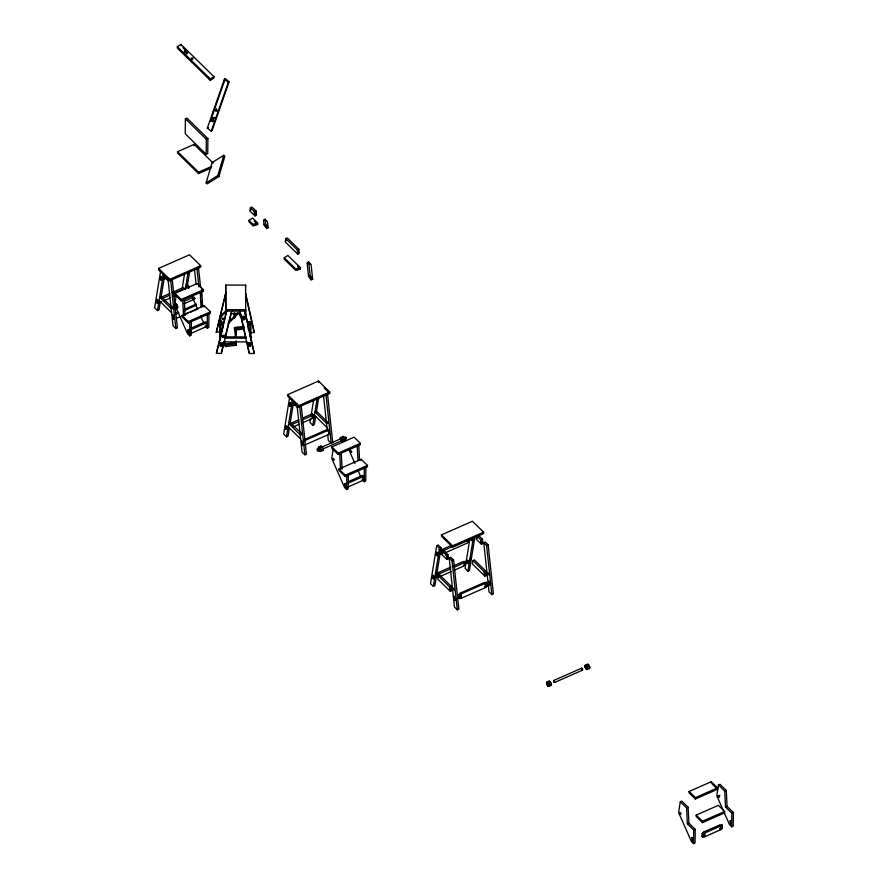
<?xml version="1.0" encoding="UTF-8"?>
<svg xmlns="http://www.w3.org/2000/svg" width="888" height="888" viewBox="0 0 888 888"><rect width="100%" height="100%" fill="white"/><g stroke="black" fill="none" stroke-linecap="round" stroke-linejoin="round"><path stroke-width="1.33" d="M158.575 268.409L158.564 269.808L169.741 280.752L200.677 267.133L200.699 265.723L189.521 254.789L158.575 268.409L169.752 279.343L169.741 280.752M177.356 46.698L177.345 48.107L210.301 80.364L213.93 78.066L213.941 76.657L180.986 44.4L177.356 46.698L210.312 78.954L210.301 80.364M174.925 293.318L174.914 294.727L181.196 300.877L203.374 291.12L203.385 289.71L197.103 283.561L174.925 293.318L181.208 299.478L181.196 300.877M213.153 163.059L194.106 144.411L177.611 151.682L177.589 153.08L198.546 173.593L211.244 167.999M180.974 45.81L180.986 44.4M182.018 315.406L181.996 316.816L188.289 322.966L210.467 313.209L210.478 311.799L204.196 305.65L182.018 315.406L188.3 321.556L188.289 322.966M186.902 53.802L184.26 51.26L185.292 50.805L185.27 52.214L184.249 52.67M185.392 118.792L185.237 133.788L206.194 154.301L207.737 153.613L207.892 138.617L186.946 118.115L185.392 118.792L206.349 139.305L206.194 154.301M188.056 333.211L188.167 329.881L188.867 330.569L188.833 333.855L188.056 333.211L188.167 329.881M188.4 333.555L188.078 330.403M191.375 321.6L191.242 335.198L189.688 335.875L189.832 322.289M194.095 145.821L194.106 144.411M198.546 173.593L198.557 172.183L177.611 151.682M204.173 307.048L204.196 305.65M206.36 326.129L206.393 322.855M206.571 322.788L206.538 326.54L190.554 333.577L190.587 329.825L206.571 322.788L205.528 321.767L190.776 328.26M208.913 313.886L208.769 327.472L207.226 328.16L207.37 314.563M225.696 285.059L225.818 311.078L245.743 311.155L245.765 309.746L225.829 309.679L225.696 285.059L245.632 285.126L245.699 317.904M225.818 311.078L225.829 309.679M245.61 286.535L245.632 285.126M248.973 220.368L248.951 221.767L253.047 225.774L257.664 224.442L257.687 223.032L252.603 218.06L248.973 220.368L253.069 224.375L253.047 225.774M256.499 224.309L254.223 224.975L256.499 224.309L255.733 223.188M284.271 257.753L284.26 259.152L295.782 270.44L300.399 269.097L300.421 267.699L287.912 255.455L284.271 257.753L295.804 269.031L295.782 270.44M287.601 394.683L287.59 396.092L298.768 407.026L329.703 393.406L329.726 392.008L318.548 381.063L287.601 394.683L298.779 405.627L298.768 407.026M296.958 269.63L299.245 268.498L296.958 269.63L296.204 268.498M318.537 382.473L318.548 381.063M331.89 446.942L331.879 448.351L338.161 454.501L360.339 444.744L360.35 443.334L354.068 437.185L331.89 446.942L338.184 453.091L338.161 454.501M338.983 469.031L338.972 470.44L345.254 476.59L367.432 466.833L367.443 465.423L361.161 459.274L338.983 469.031L345.266 475.18L345.254 476.59M345.021 486.835L345.132 483.505L345.832 484.193L345.798 487.468L345.021 486.835L345.798 487.468M345.365 487.179L345.132 483.505M348.351 475.224L348.207 488.822L346.653 489.499L346.797 475.913M361.139 460.672L361.161 459.274M363.37 476.479L363.336 479.753L362.637 479.076M347.741 481.884L362.493 475.391L363.547 476.412L363.503 480.164L347.519 487.201M365.878 467.51L365.734 481.096L364.191 481.784L364.335 468.187M441.469 534.865L441.458 536.274L452.636 547.208L483.583 533.588L483.594 532.178L472.416 521.245L441.469 534.865L452.647 545.798L452.636 547.208M689.121 791.463L689.099 792.873L695.393 799.022L717.56 789.265L717.582 787.856L711.288 781.706L689.121 791.463L695.404 797.624L695.393 799.022M693.517 843.6L693.661 830.014L687.368 823.853L686.568 807.925L680.286 801.775L681.829 801.087L688.111 807.236L688.922 823.176L695.204 829.325L695.06 842.923L693.517 843.6L691.419 841.547L679.231 813.952M696.192 815.084L696.181 816.483L702.464 822.632L724.641 812.875L724.652 811.466L718.37 805.316L696.192 815.084L702.475 821.234L702.464 822.632M702.186 836.396L702.308 833.066L703.851 832.389L704.55 833.077L704.517 836.352L702.974 837.029L702.186 836.396L702.974 837.029L703.007 833.754L702.308 833.066L702.541 836.74M703.851 832.389L703.818 835.675L704.517 836.352M704.684 836.762L704.728 833.011L703.685 831.989L719.669 824.952L720.712 825.973L720.679 829.725L704.684 836.762L703.64 835.73M711.277 783.116L711.288 781.706M719.835 825.352L721.822 824.963L722.055 828.637L720.501 829.314L720.534 826.04M721.822 824.963L722.055 828.637L721.789 827.771M731.679 826.806L731.823 813.208L725.529 807.059L724.73 791.13L718.448 784.97L719.99 784.293L726.273 790.442L727.083 806.382L733.366 812.531L733.222 826.118L731.679 826.806L729.581 824.752L724.075 812.287M345.454 437.34L346.242 437.684L345.821 438.217M266.422 227.328L265.179 225.497L266.966 227.073L266.422 227.328L266.988 226.074M310.966 278.832L311.533 277.567L310.966 278.832L309.723 277.001L311.499 278.577M174.903 304.084L176.246 295.382M171.75 306.959C172.805 309.956 173.549 308.769 171.773 306.882L161.183 296.548L159.64 297.225L171.162 308.502M345.021 437.24L345.776 437.14L346.076 438.805L323.299 448.829M172.738 315.395L173.493 315.395L173.882 319.047L172.738 315.395L173.071 318.514L173.882 319.047M301.831 441.17L302.908 445.321L301.831 441.17L302.109 444.799L302.908 445.321M458.33 594.893L459.929 593.706L460.617 594.216L461.005 597.868L459.462 598.545L458.33 594.893L458.663 598.013L459.462 598.545L458.386 594.394L458.774 598.035M340.892 439.027C341.769 437.396 342.779 442.169 341.192 440.037M333.211 449.006L331.868 457.709A3.275 1.399 66.2 0 0 332.234 459.518L332.445 460.017M680.286 801.775L678.721 811.81A3.275 1.399 66.2 0 0 679.098 813.619L679.298 814.118M718.448 784.97L716.882 795.015A3.275 1.399 66.2 0 0 717.26 796.814L717.46 797.324M160.595 271.173L154.634 307.77L157.465 310.545L159.019 309.868L160.34 301.731M156.71 302.408L157.22 299.478L157.898 300.311L157.442 303.13L156.71 302.408L157.22 299.478M160.462 279.343L160.972 276.401L161.66 277.234L161.205 280.053L160.462 279.343L160.972 276.401M157.043 302.83L157.098 300M160.806 279.753L160.85 276.923M157.465 310.545L163.47 273.682M161.006 297.669L164.535 275.979M182.04 289.421L184.46 274.514M185.315 289.488L188.189 271.861M187.301 286.091L189.732 271.184M250.383 207.67L249.85 210.933L254.934 215.906L256.477 215.229L256.033 211L251.937 206.993L250.383 207.67L254.479 211.677L254.934 215.906M285.758 238.639L285.226 241.913L297.735 254.157L299.289 253.469L298.834 249.239L287.301 237.962L285.758 238.639L297.28 249.917L297.735 254.157M286.136 239.238L285.881 240.848L286.391 240.626M289.621 397.458L283.661 434.054L286.502 436.829L288.045 436.152L289.366 428.016M285.736 428.693L286.247 425.752L286.935 426.595L286.469 429.404L285.736 428.693L286.247 425.752M289.488 405.616L289.999 402.686L290.687 403.518L290.232 406.338L289.488 405.616L289.999 402.686M286.08 429.115L286.125 426.284M289.832 406.038L289.888 403.208M286.502 436.829L292.496 399.966M290.032 423.953L293.562 402.264M310.622 418.415L309.968 422.477L312.798 425.252L314.352 424.575L315.673 416.439M311.066 415.695L313.719 399.434M312.776 417.826L313.231 415.018L312.543 414.174M301.776 423.143L312.909 418.237L313.442 415.018L312.41 413.775L302.508 418.126M312.798 425.252L317.216 398.146M316.328 412.376L318.759 397.458M436.685 545.665L430.502 583.616L433.344 586.402L434.887 585.714L441.07 547.763L438.228 544.988L436.685 545.665L439.516 548.44L433.344 586.402M437.928 554.378L438.239 552.503M440.159 550.427L440.415 548.817L439.638 550.66L440.159 550.427L439.127 549.173M436.696 576.445L437.218 573.504L438.761 572.827L439.449 573.659L438.983 576.479L437.44 577.156L436.696 576.445L437.44 577.156L437.895 574.347L437.218 573.504M442.746 553.402L441.203 554.09L440.459 553.368L440.97 550.438L442.513 549.75L443.201 550.593L440.848 550.96M437.04 576.856L437.096 574.025M440.803 553.79L441.192 551.37M441.203 554.09L441.658 551.27L440.97 550.438M438.272 574.558L438.617 572.416L451.004 566.966M438.306 575.812L437.773 579.076L450.283 591.319L451.826 590.642L451.37 586.413L439.849 575.124L438.306 575.812L449.828 587.09L451.37 586.413M442.313 551.182L441.78 554.445L446.864 559.418L448.407 558.741L447.952 554.501L443.856 550.493L442.313 551.182L446.409 555.189L447.952 554.501M442.435 553.391L443.212 551.548M439.305 575.812L439.649 573.67L438.617 572.416M467.954 539.693L467.499 542.513L469.042 541.824L468.365 540.992L468.664 539.116M469.563 538.894L469.042 541.824L468.365 540.992M469.685 539.948L465.057 568.409L467.898 571.184L469.441 570.507L474.958 536.618M467.177 562.925L467.643 560.117L468.331 560.95L467.865 563.769L467.177 562.925L468.731 562.248M472.083 537.873L471.628 540.692L470.94 539.86M467.898 571.184L473.415 537.307M472.86 560.606L472.327 563.869L484.837 576.112L486.38 575.435L485.925 571.195L474.403 559.917L472.86 560.606L484.382 571.883L484.837 576.112M477.245 536.574L476.989 538.184L477.5 537.95M719.702 795.171L719.724 795.892M300.81 433.155L301.876 434.965L301.443 433.233L290.209 422.832L288.667 423.509L300.188 434.787M225.974 291.653L216.284 332.445C218.248 330.403 221.312 334.154 219.88 333.033A3.275 2.464 -0.3 0 1 220.246 331.535L222.466 329.304M216.284 332.445L225.985 292.885M220.546 322.821L220.013 324.975L221.245 325.141M226.74 309.945L216.406 353.369L221.456 353.391L232.123 309.879M216.406 353.369L227.062 309.856M220.135 345.898L220.923 342.668L222.144 342.846L221.356 346.065L220.135 345.898L220.923 342.668M222.144 342.846L221.356 346.065M221.456 352.159L224.042 341.614M225.008 337.651L231.146 312.598M192.507 295.704L192.43 296.37A3.275 1.399 66.2 0 0 192.674 297.791M349.472 449.328L349.395 449.983A3.275 1.399 66.2 0 0 349.772 451.792L354.934 463.525M206.127 182.895L212.066 162.626L223.776 155.267L224.864 156.244L218.925 176.512L207.215 183.872L206.127 182.895L217.849 175.535L223.776 155.267M207.315 128.116L224.398 79.232L225.275 78.655L229.182 81.685L212.099 130.569L211.233 131.147L207.315 128.116L208.192 127.539M210.434 121.112L225.275 78.655M211.655 121.034L212.532 120.457L213.564 121.034L212.698 121.612L211.655 121.034L212.92 117.405L213.964 117.982L214.841 117.405M212.532 120.457L213.375 118.037M212.698 121.612L213.964 117.982M211.233 131.147L228.316 82.262L229.182 81.685M454.501 567.132L465.8 561.96L465.29 564.901L463.747 565.578M549.494 682.484L550.616 683.372M240.903 314.574L239.938 314.252L240.659 317.493L241.88 317.327L240.903 314.574L239.938 314.252M244.733 319.514L244.011 316.272L242.79 316.439L243.512 319.669L244.733 319.514L244.011 316.272M250.66 346.009L249.939 342.779L248.718 342.935L249.439 346.165L250.66 346.009L249.939 342.779M226.218 310.334L220.169 316.361A3.275 2.464 -0.3 0 0 219.802 317.849L221.667 321.967M227.184 310.622L220.169 317.582A3.275 2.464 -0.3 0 0 219.813 319.081L222.211 324.342M223.421 327.128L220.246 330.303A3.275 2.464 -0.3 0 0 219.88 331.801L220.091 332.401M177.212 306.771L176.246 304.817M228.205 322.399L237.784 312.931M228.216 323.621L238.75 313.22M220.379 316.095L220.368 317.349M220.457 330.047L220.446 331.302M319.88 447.952L317.249 449.15L317.493 450.516M317.638 450.849C316.339 447.941 319.436 453.035 317.349 449.073M553.79 681.651L554.656 682.45L582.506 670.185L582.484 668.997L581.618 668.198L553.768 680.452L553.69 681.385M554.656 682.45L553.768 680.452M581.618 668.198L581.54 669.13M344.255 439.604L344.133 438.195M224.609 79.92L223.887 81.985M213.231 111.833L212.51 113.908M210.312 78.954L213.941 76.657M704.728 833.011L722.166 825.307M458.674 595.149L460.617 594.216M216.472 108.747L216.028 110.023L217.072 110.778M265.101 219.236L263.481 220.013L264.002 224.808L266.522 228.538L268.143 227.761L267.488 221.811L265.101 219.236L265.623 224.042L268.143 227.761M265.801 221.667L266.345 221.412L265.168 220.146M264.002 224.808L265.623 224.042M308.691 262.027L307.07 262.793L308.547 276.312L311.055 280.031L312.676 279.265L311.089 264.591L308.691 262.027L310.167 275.535L312.676 279.265M308.225 263.192L309.934 264.202M308.547 276.312L310.167 275.535M186.702 53.657L187.734 53.202L185.292 50.805M206.349 139.305L207.892 138.617M198.557 172.183L211.255 166.6M251.282 208.047L250.505 209.879L251.015 209.657M254.479 211.677L256.033 211M254.079 211.755L255.633 212.299L255.855 214.385L254.301 213.842L255.855 214.385M164.125 279.243L166.6 278.144M169.752 279.343L200.699 265.723M161.105 297.291L169.763 293.484M172.239 292.396L183.383 287.49L184.404 288.744L173.271 293.651M162.127 298.546L169.553 295.282M159.13 302.852L161.605 301.765M164.08 300.677L170.274 297.957M173.981 296.315L176.457 295.227M181.208 299.478L203.385 289.71M297.28 249.917L298.834 249.239M184.56 301.154L193.429 297.258M184.182 303.707L194.306 299.245M175.38 313.275L177.855 312.188M184.049 309.468L196.426 304.018M175.18 314.585L178.888 312.953M183.838 310.778L196.226 305.328M176.867 318.204L180.575 316.572M184.293 314.94L188.001 313.309M190.476 312.221L197.902 308.946M188.3 321.556L210.478 311.799M167.888 277.966L173.016 325.763L175.846 328.538L177.4 327.861L172.128 278.699M293.151 405.516L295.626 404.429M298.779 405.627L329.726 392.008M290.132 423.576L298.79 419.758M291.153 424.83L298.59 421.556M302.297 419.924L313.442 415.018M293.107 426.962L299.3 424.231M304.418 439.56L327.927 429.204L328.96 429.97L329.415 434.143L304.651 445.032M304.207 440.87L328.96 429.97M322.411 446.842L341.392 438.483M296.881 403.94L302.042 452.036L304.873 454.811L306.427 454.134L301.154 404.984M327.761 434.998L328.338 440.459L331.18 443.245L332.723 442.557L327.461 393.406M318.226 451.06L320.757 449.95M338.184 453.091L360.35 443.334M345.266 475.18L367.443 465.423M347.552 483.449L363.547 476.412M439.516 548.44L441.07 547.763M451.037 545.532L442.379 549.339L443.412 550.593L457.02 544.599M452.647 545.798L483.594 532.178M459.496 543.512L463.214 541.88M465.689 540.792L468.165 539.704L467.643 542.923L445.354 552.725M480.963 539.982L482.506 539.294L482.961 543.523L481.418 544.211L476.334 539.238L476.867 535.975L480.963 539.982L481.418 544.211M447.041 556.032L447.552 555.81L447.263 558.119L447.041 556.032L446.009 555.266M480.552 540.059L482.106 540.603L482.328 542.679L480.785 542.146L482.328 542.679M449.206 557.919L450.749 557.242L453.59 560.017L458.852 609.168L457.309 609.856L454.467 607.07L449.206 557.919L452.036 560.694L457.309 609.856M483.76 542.712L485.303 542.035L488.145 544.81L493.406 593.961L491.863 594.649L489.022 591.863L483.76 542.712L486.591 545.487L491.863 594.649M452.036 560.694L453.59 560.017M486.591 545.487L488.145 544.81M453.479 565.878L463.381 561.516L464.402 562.77L463.88 565.989L453.979 570.351M464.602 564.069L465.29 564.901L465.456 561.549L463.514 561.926L464.202 562.77M439.449 573.659L437.44 574.447M439.649 573.67L450.793 568.764M440.359 576.345L451.504 571.439M484.382 571.883L485.925 571.195M449.428 587.168L450.971 587.712L451.193 589.787L449.65 589.255L451.193 589.787M483.971 571.961L485.525 572.505L485.747 574.58L484.204 574.048L485.747 574.58M486.236 582.128L484.682 582.817L485.769 586.968L487.312 586.291L486.624 585.78L487.312 586.291L486.691 582.406M460.761 594.083L485.514 583.194L485.969 587.356L461.205 598.257L460.761 594.083L459.729 593.317L484.482 582.428L485.514 583.194M485.37 583.327L486.924 582.639M454.645 599.855L455.333 600.366L454.256 596.203L454.645 599.855L456.199 599.167M489.199 584.648L489.887 585.159L488.811 580.996L489.199 584.648L490.742 583.96M695.404 797.624L717.582 787.856M686.568 807.925L688.111 807.236M724.73 791.13L726.273 790.442M687.368 823.853L688.922 823.176M725.529 807.059L727.083 806.382M702.475 821.234L724.652 811.466M693.661 830.014L695.204 829.325M731.823 813.208L733.366 812.531M704.55 833.077L702.563 833.932M223.454 319.514C225.963 318.437 220.69 316.994 222.411 319.414M253.069 224.375L257.687 223.032M295.804 269.031L300.421 267.699M240.659 317.493L240.293 314.652M243.512 319.669L242.79 316.439M249.439 346.165L248.718 342.935M346.076 438.805L345.343 438.25M191.819 59.019C196.137 57.509 188.167 57.676 192.652 59.063M237.984 313.142L234.299 313.619L234.743 317.704M243.146 316.827L243.756 316.75M248.285 329.692L248.24 321.822L250.083 321.578L250.916 325.274L250.993 341.036M249.828 321.856L248.596 322.011L249.084 324.164M244.211 326.296L234.377 327.561L235.553 337.24M244.211 327.528L234.388 328.793L234.698 330.181L243.301 329.071M235.997 342.568L224.942 343.989L223.876 341.714M236.297 341.103L236.319 345.177L225.252 346.609L224.953 345.221L236.008 343.789L235.986 341.081M249.073 343.334L249.683 343.256M231.202 313.619L240.271 313.653L240.26 312.421M250.327 332.567L254.123 332.589L254.123 331.357L245.554 293.051M224.287 341.869L246.598 341.947M244.777 310.012L254.234 353.513L249.184 353.491L239.427 309.901M220.812 321.745L222.033 321.911M221.179 343.145L221.789 343.234M173.071 318.514L172.794 314.885M255.633 212.299L254.59 211.533L254.812 213.62M328.127 429.592L329.204 433.755M485.07 586.457L485.769 586.968M484.926 586.591L485.969 587.356M224.398 79.232L228.316 82.262M176.312 304.961L177.001 306.016M588.356 665.412L589.033 666.466M217.849 175.535L218.925 176.512M182.906 47.708L186.791 51.493M254.279 221.123L257.664 224.442M297.513 266.278L300.399 269.097M478.41 535.286L482.506 539.294M324.12 387.945L329.703 393.406M712.176 783.993L717.56 789.265M201.576 289.355L203.374 291.12M189.41 286.846L187.49 284.97L185.936 285.647L188.822 288.467M326.118 420.646L316.517 411.255L314.974 411.932L326.495 423.21M314.441 415.196L326.951 427.439M163.114 275.868L168.198 280.841M292.141 402.142L297.225 407.115M721.389 824.675L722.088 825.352M719.802 828.637L720.501 829.314M719.624 828.693L720.679 829.725M205.128 326.107L207.226 328.16M362.093 479.731L364.191 481.784M159.107 300.499L171.617 312.743M288.134 426.773L300.644 439.016M188.134 333.166L188.833 333.855M189.688 335.875L187.59 333.821L176.024 307.648M346.653 489.499L344.566 487.445L332.367 459.851M321.911 447.43L322.344 448.096M465.057 561.249L465.745 562.082M311.888 416.983L312.909 418.237M289.544 405.494L290.232 406.338M183.516 287.901L184.204 288.733M285.792 428.571L286.469 429.404M160.517 279.221L161.205 280.053M156.754 302.286L157.442 303.13M194.05 298.657L194.872 298.59M319.269 449.683C321.056 451.87 319.502 446.631 318.992 448.906M582.04 669.275C583.583 671.073 581.818 666.855 581.962 669.086M717.393 797.158L722.976 809.789M357.686 469.752L360.994 477.233M193.007 298.679L197.413 308.647M200.721 316.128L204.029 323.609M193.717 297.924L194.028 297.08L194.872 298.579M245.554 294.283L254.123 332.589M250.072 322.932L250.549 325.086M248.24 321.822L249.073 325.519M244.489 309.923L254.234 353.513M240.304 312.632L245.921 337.729M246.809 341.691L249.173 352.259M236.008 343.789L236.319 345.177M481.596 540.825L481.818 542.912M485.015 572.727L485.237 574.814M481.074 539.837L481.296 541.913M450.46 587.934L450.682 590.02M446.52 555.044L446.864 559.418M449.939 586.946L450.283 591.319M325.907 394.083L331.18 443.245M323.51 395.404L327.317 430.902M299.611 405.661L304.873 454.811M255.111 212.521L255.333 214.607M198.435 267.122L200.621 287.601M201.065 291.697L201.498 295.793M202.087 301.254L202.675 306.726M196.881 267.81L198.934 286.924M194.483 269.12L196.093 284.149M170.729 280.741L175.846 328.538M358.796 445.421L359.529 460.028M357.242 446.098L357.986 460.706M341.258 453.135L342.058 469.075M339.716 453.824L340.515 469.752M201.82 291.797L202.564 306.404M200.277 292.485L201.01 307.093M184.293 299.511L185.093 315.451M182.739 300.2L183.55 316.128M250.083 321.578L250.172 337.34M245.343 309.723L245.366 313.797M245.044 310.589L245.066 314.53M236.23 330.247L236.275 337.04M235.931 330.225L235.964 337.007M234.621 315.251L234.632 317.971M234.299 312.509L234.332 317.937M224.93 342.502L224.953 345.221M222.4 323.043L222.444 329.603M220.657 338.539L220.557 321.478L219.658 325.163L219.747 342.235M220.08 318.548L220.091 319.78M548.495 681.518A2.486 1.066 66.2 0 1 550.149 681.851A2.486 1.066 66.2 0 1 551.204 684.981A2.486 1.066 66.2 0 1 549.739 685.192M548.984 681.485A2.176 0.932 66.2 0 1 551.093 683.316A2.176 0.932 66.2 0 1 550.172 685.003M586.913 664.601A2.486 1.066 66.2 0 1 588.566 664.934A2.486 1.066 66.2 0 1 589.621 668.076A2.486 1.066 66.2 0 1 588.156 668.287M587.401 664.579A2.176 0.932 66.2 0 1 589.41 666.133A2.176 0.932 66.2 0 1 588.899 668.309M220.657 316.228A2.486 1.876 -0.3 0 1 223.587 313.841M221.001 316.739A2.176 1.643 -0.3 0 1 221.656 316.05M220.923 315.884A2.176 1.643 -0.3 0 1 223.609 313.875M220.657 317.66A2.486 1.876 -0.3 0 1 222.311 315.318M225.286 334.465A2.176 1.643 -0.3 0 1 225.186 335.309M220.99 335.02A2.176 1.643 -0.3 0 1 221.745 333.488M220.746 333.666A2.486 1.876 -0.3 0 1 222.4 331.313M225.63 334.465A2.486 1.876 -0.3 0 1 224.964 335.808M220.757 335.098A2.486 1.876 -0.3 0 1 221.312 333.266M221.012 333.311A2.176 1.643 -0.3 0 1 222.577 331.313M320.257 446.908A2.486 1.066 66.2 0 1 321.611 446.431A2.486 1.066 66.2 0 1 323.032 449.472A2.486 1.066 66.2 0 1 321.933 450.494M320.69 447.197A2.176 0.932 66.2 0 1 321.822 446.509A2.176 0.932 66.2 0 1 323.121 449.306A2.176 0.932 66.2 0 1 321.989 449.983M318.592 448.806A2.486 1.066 66.2 0 1 319.68 447.119A2.486 1.066 66.2 0 1 321.201 450.904A2.486 1.066 66.2 0 1 319.07 450.005M318.514 449.051A2.176 0.932 66.2 0 1 319.491 447.53A2.176 0.932 66.2 0 1 320.723 450.96A2.176 0.932 66.2 0 1 318.714 449.583M342.169 437.262A2.486 1.066 66.2 0 1 343.523 436.785A2.486 1.066 66.2 0 1 344.955 439.826A2.486 1.066 66.2 0 1 343.845 440.837M342.624 437.14A2.176 0.932 66.2 0 1 344.622 438.117A2.176 0.932 66.2 0 1 344.222 440.548M340.515 439.16A2.486 1.066 66.2 0 1 341.48 437.384A2.486 1.066 66.2 0 1 343.156 440.959A2.486 1.066 66.2 0 1 341.325 440.881M174.881 304.151A2.486 1.066 66.2 0 1 176.534 304.495A2.486 1.066 66.2 0 1 177.589 307.625A2.486 1.066 66.2 0 1 176.124 307.836M175.369 304.129A2.176 0.932 66.2 0 1 177.478 305.949A2.176 0.932 66.2 0 1 176.557 307.648M174.492 305.006A2.486 1.066 66.2 0 1 175.724 307.47A2.486 1.066 66.2 0 1 175.336 309.124M174.481 305.661A2.176 0.932 66.2 0 1 175.003 308.935M186.802 56.421L188.189 58.253L186.802 56.421M208.192 77.356L209.579 79.187L208.192 77.356M691.996 837.606L691.952 840.892L692.651 841.569L692.684 838.294L691.996 837.606M730.158 820.812L730.114 824.097L730.813 824.774L730.857 821.5L730.158 820.812M222.078 336.041C223.82 339.172 225.053 333.5 222.078 336.041M224.231 336.119C222.344 339.094 221.356 333.566 224.209 336.008M333.1 458.708C333.744 462.459 335.065 458.119 333.1 458.708M350.627 450.982C351.015 454.445 352.891 450.926 350.649 450.904M679.953 812.809C680.441 816.427 682.106 812.465 679.953 812.809M718.115 796.003C718.603 799.622 720.268 795.67 718.115 796.003M172.527 308.258L171.739 307.059L172.527 308.258M547.175 683.505C547.474 687.057 549.417 683.505 547.175 683.505M553.535 680.996L554.256 682.284L553.535 680.996M585.592 666.588C585.891 670.151 587.845 666.599 585.592 666.588M433.089 575.324L432.634 578.132L433.311 578.976L433.777 576.157L433.089 575.324M436.841 552.247L436.385 555.067L437.074 555.899L437.529 553.091L436.841 552.247M435.886 573.681L435.631 575.291L436.408 573.448L435.886 573.681M470.44 558.474L470.185 560.084L470.962 558.241L470.44 558.474M215.118 109.812C215.873 113.93 218.304 107.914 215.118 109.812M327.106 421.589L328.171 423.387L327.184 421.467M453.235 588.2L454.301 589.998L453.235 588.2M487.79 572.993L488.855 574.791L487.79 572.993M222.422 336.175C223.11 338.55 224.897 334.721 222.422 336.175M298.435 250.538L298.135 252.847L298.435 250.538M245.754 336.963L225.197 336.885L225.208 338.117L245.754 338.195L245.754 336.963M546.653 683.249A2.486 1.066 66.2 0 0 548.939 686.48A2.486 1.066 66.2 0 0 548.462 682.805A2.486 1.066 66.2 0 0 546.653 683.249M546.575 683.56A2.176 0.932 66.2 0 0 548.606 686.291A2.176 0.932 66.2 0 0 548.096 683.016A2.176 0.932 66.2 0 0 546.575 683.56M585.07 666.333A2.486 1.066 66.2 0 0 587.368 669.574A2.486 1.066 66.2 0 0 586.879 665.889A2.486 1.066 66.2 0 0 585.07 666.333M584.992 666.644A2.176 0.932 66.2 0 0 587.035 669.385A2.176 0.932 66.2 0 0 586.513 666.1A2.176 0.932 66.2 0 0 584.992 666.644M340.315 438.894A2.176 0.932 66.2 0 0 342.357 441.636A2.176 0.932 66.2 0 0 341.836 438.35A2.176 0.932 66.2 0 0 340.315 438.894"/></g></svg>
